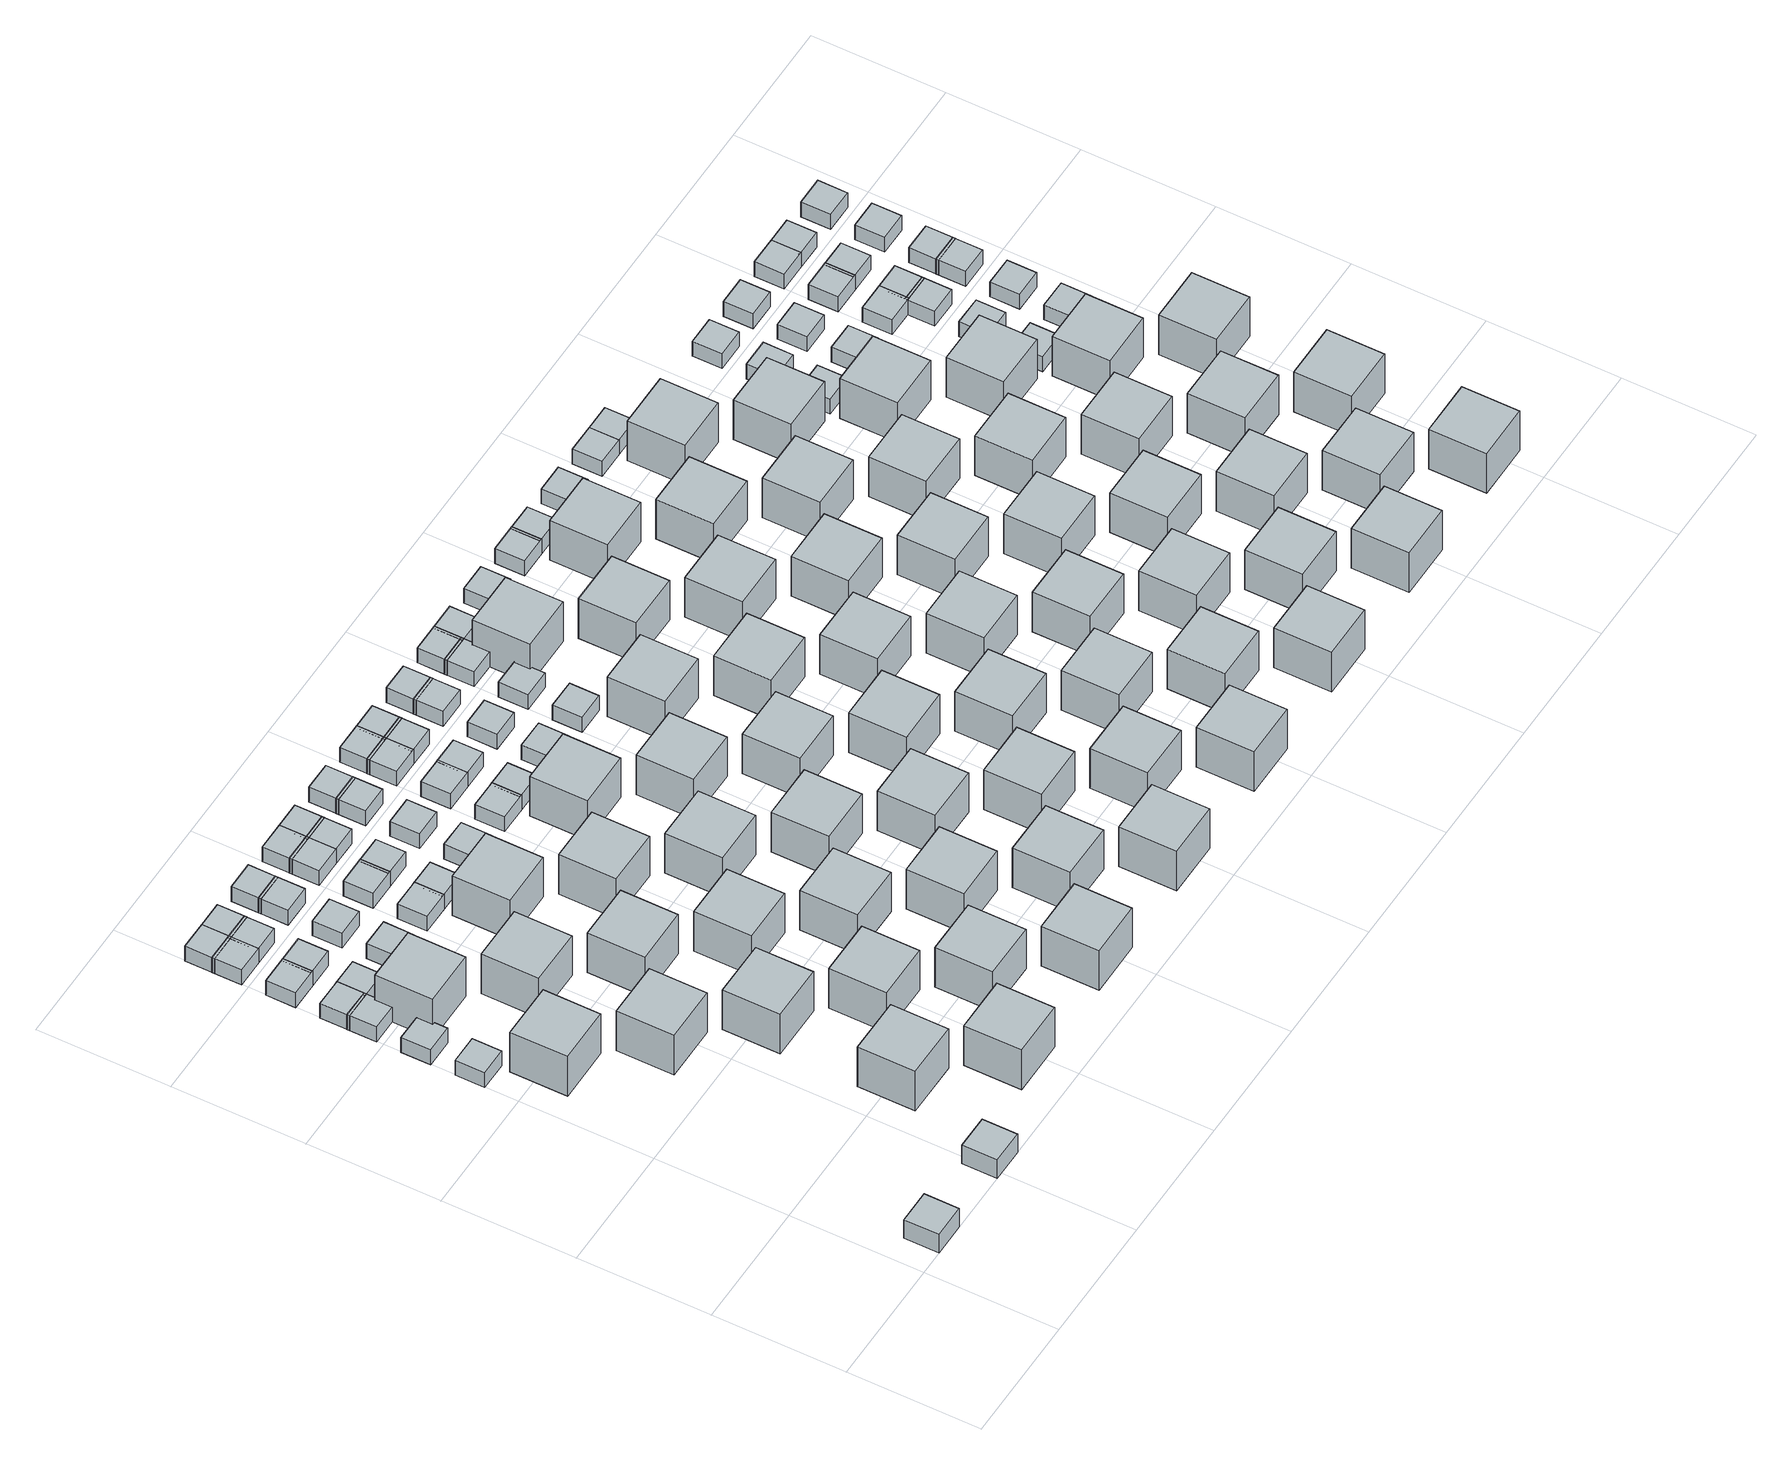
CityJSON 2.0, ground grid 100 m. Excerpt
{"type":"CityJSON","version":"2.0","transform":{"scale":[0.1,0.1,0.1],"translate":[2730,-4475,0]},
"CityObjects":{
"object1":{"type":"GenericCityObject","geometry":[{"type":"Solid","lod":"1","boundaries":[[[[0,1,2,3]],[[4,5,1,0]],[[5,6,2,1]],[[6,7,3,2]],[[7,4,0,3]],[[7,6,5,4]]]]}]},
"object2":{"type":"GenericCityObject","geometry":[{"type":"Solid","lod":"1","boundaries":[[[[8,9,10,11]],[[12,13,9,8]],[[13,14,10,9]],[[14,15,11,10]],[[15,12,8,11]],[[15,14,13,12]]]]}]},
"object3":{"type":"GenericCityObject","geometry":[{"type":"Solid","lod":"1","boundaries":[[[[16,17,18,19]],[[20,21,17,16]],[[21,22,18,17]],[[22,23,19,18]],[[23,20,16,19]],[[23,22,21,20]]]]}]},
"object4":{"type":"GenericCityObject","geometry":[{"type":"Solid","lod":"1","boundaries":[[[[24,25,26,27]],[[28,29,25,24]],[[29,30,26,25]],[[30,31,27,26]],[[31,28,24,27]],[[31,30,29,28]]]]}]},
"object5":{"type":"GenericCityObject","geometry":[{"type":"Solid","lod":"1","boundaries":[[[[32,33,34,35]],[[36,37,33,32]],[[37,38,34,33]],[[38,39,35,34]],[[39,36,32,35]],[[39,38,37,36]]]]}]},
"object6":{"type":"GenericCityObject","geometry":[{"type":"Solid","lod":"1","boundaries":[[[[40,41,42,43]],[[44,45,41,40]],[[45,46,42,41]],[[46,47,43,42]],[[47,44,40,43]],[[47,46,45,44]]]]}]},
"object7":{"type":"GenericCityObject","geometry":[{"type":"Solid","lod":"1","boundaries":[[[[48,49,50,51]],[[52,53,49,48]],[[53,54,50,49]],[[54,55,51,50]],[[55,52,48,51]],[[55,54,53,52]]]]}]},
"object8":{"type":"GenericCityObject","geometry":[{"type":"Solid","lod":"1","boundaries":[[[[56,57,58,59]],[[60,61,57,56]],[[61,62,58,57]],[[62,63,59,58]],[[63,60,56,59]],[[63,62,61,60]]]]}]},
"object9":{"type":"GenericCityObject","geometry":[{"type":"Solid","lod":"1","boundaries":[[[[64,65,66,67]],[[68,69,65,64]],[[69,70,66,65]],[[70,71,67,66]],[[71,68,64,67]],[[71,70,69,68]]]]}]},
"object10":{"type":"GenericCityObject","geometry":[{"type":"Solid","lod":"1","boundaries":[[[[72,73,74,75]],[[76,77,73,72]],[[77,78,74,73]],[[78,79,75,74]],[[79,76,72,75]],[[79,78,77,76]]]]}]},
"object11":{"type":"GenericCityObject","geometry":[{"type":"Solid","lod":"1","boundaries":[[[[80,81,82,83]],[[84,85,81,80]],[[85,86,82,81]],[[86,87,83,82]],[[87,84,80,83]],[[87,86,85,84]]]]}]},
"object12":{"type":"GenericCityObject","geometry":[{"type":"Solid","lod":"1","boundaries":[[[[88,89,90,91]],[[92,93,89,88]],[[93,94,90,89]],[[94,95,91,90]],[[95,92,88,91]],[[95,94,93,92]]]]}]},
"object13":{"type":"GenericCityObject","geometry":[{"type":"Solid","lod":"1","boundaries":[[[[96,97,98,99]],[[100,101,97,96]],[[101,102,98,97]],[[102,103,99,98]],[[103,100,96,99]],[[103,102,101,100]]]]}]},
"object14":{"type":"GenericCityObject","geometry":[{"type":"Solid","lod":"1","boundaries":[[[[104,105,106,107]],[[108,109,105,104]],[[109,110,106,105]],[[110,111,107,106]],[[111,108,104,107]],[[111,110,109,108]]]]}]},
"object15":{"type":"GenericCityObject","geometry":[{"type":"Solid","lod":"1","boundaries":[[[[112,113,114,115]],[[116,117,113,112]],[[117,118,114,113]],[[118,119,115,114]],[[119,116,112,115]],[[119,118,117,116]]]]}]},
"object16":{"type":"GenericCityObject","geometry":[{"type":"Solid","lod":"1","boundaries":[[[[120,121,122,123]],[[124,125,121,120]],[[125,126,122,121]],[[126,127,123,122]],[[127,124,120,123]],[[127,126,125,124]]]]}]},
"object17":{"type":"GenericCityObject","geometry":[{"type":"Solid","lod":"1","boundaries":[[[[128,129,130,131]],[[132,133,129,128]],[[133,134,130,129]],[[134,135,131,130]],[[135,132,128,131]],[[135,134,133,132]]]]}]},
"object18":{"type":"GenericCityObject","geometry":[{"type":"Solid","lod":"1","boundaries":[[[[136,137,138,139]],[[140,141,137,136]],[[141,142,138,137]],[[142,143,139,138]],[[143,140,136,139]],[[143,142,141,140]]]]}]},
"object19":{"type":"GenericCityObject","geometry":[{"type":"Solid","lod":"1","boundaries":[[[[144,145,146,147]],[[148,149,145,144]],[[149,150,146,145]],[[150,151,147,146]],[[151,148,144,147]],[[151,150,149,148]]]]}]},
"object20":{"type":"GenericCityObject","geometry":[{"type":"Solid","lod":"1","boundaries":[[[[152,153,154,155]],[[156,157,153,152]],[[157,158,154,153]],[[158,159,155,154]],[[159,156,152,155]],[[159,158,157,156]]]]}]},
"object21":{"type":"GenericCityObject","geometry":[{"type":"Solid","lod":"1","boundaries":[[[[160,161,162,163]],[[164,165,161,160]],[[165,166,162,161]],[[166,167,163,162]],[[167,164,160,163]],[[167,166,165,164]]]]}]},
"object22":{"type":"GenericCityObject","geometry":[{"type":"Solid","lod":"1","boundaries":[[[[168,169,170,171]],[[172,173,169,168]],[[173,174,170,169]],[[174,175,171,170]],[[175,172,168,171]],[[175,174,173,172]]]]}]},
"object23":{"type":"GenericCityObject","geometry":[{"type":"Solid","lod":"1","boundaries":[[[[176,177,178,179]],[[180,181,177,176]],[[181,182,178,177]],[[182,183,179,178]],[[183,180,176,179]],[[183,182,181,180]]]]}]},
"object24":{"type":"GenericCityObject","geometry":[{"type":"Solid","lod":"1","boundaries":[[[[184,185,186,187]],[[188,189,185,184]],[[189,190,186,185]],[[190,191,187,186]],[[191,188,184,187]],[[191,190,189,188]]]]}]},
"object25":{"type":"GenericCityObject","geometry":[{"type":"Solid","lod":"1","boundaries":[[[[192,193,194,195]],[[196,197,193,192]],[[197,198,194,193]],[[198,199,195,194]],[[199,196,192,195]],[[199,198,197,196]]]]}]},
"object26":{"type":"GenericCityObject","geometry":[{"type":"Solid","lod":"1","boundaries":[[[[200,201,202,203]],[[204,205,201,200]],[[205,206,202,201]],[[206,207,203,202]],[[207,204,200,203]],[[207,206,205,204]]]]}]},
"object27":{"type":"GenericCityObject","geometry":[{"type":"Solid","lod":"1","boundaries":[[[[208,209,210,211]],[[212,213,209,208]],[[213,214,210,209]],[[214,215,211,210]],[[215,212,208,211]],[[215,214,213,212]]]]}]},
"object28":{"type":"GenericCityObject","geometry":[{"type":"Solid","lod":"1","boundaries":[[[[216,217,218,219]],[[220,221,217,216]],[[221,222,218,217]],[[222,223,219,218]],[[223,220,216,219]],[[223,222,221,220]]]]}]},
"object29":{"type":"GenericCityObject","geometry":[{"type":"Solid","lod":"1","boundaries":[[[[224,225,226,227]],[[228,229,225,224]],[[229,230,226,225]],[[230,231,227,226]],[[231,228,224,227]],[[231,230,229,228]]]]}]},
"object30":{"type":"GenericCityObject","geometry":[{"type":"Solid","lod":"1","boundaries":[[[[232,233,234,235]],[[236,237,233,232]],[[237,238,234,233]],[[238,239,235,234]],[[239,236,232,235]],[[239,238,237,236]]]]}]},
"object31":{"type":"GenericCityObject","geometry":[{"type":"Solid","lod":"1","boundaries":[[[[240,241,242,243]],[[244,245,241,240]],[[245,246,242,241]],[[246,247,243,242]],[[247,244,240,243]],[[247,246,245,244]]]]}]},
"object32":{"type":"GenericCityObject","geometry":[{"type":"Solid","lod":"1","boundaries":[[[[248,249,250,251]],[[252,253,249,248]],[[253,254,250,249]],[[254,255,251,250]],[[255,252,248,251]],[[255,254,253,252]]]]}]},
"object33":{"type":"GenericCityObject","geometry":[{"type":"Solid","lod":"1","boundaries":[[[[256,257,258,259]],[[260,261,257,256]],[[261,262,258,257]],[[262,263,259,258]],[[263,260,256,259]],[[263,262,261,260]]]]}]},
"object34":{"type":"GenericCityObject","geometry":[{"type":"Solid","lod":"1","boundaries":[[[[264,265,266,267]],[[268,269,265,264]],[[269,270,266,265]],[[270,271,267,266]],[[271,268,264,267]],[[271,270,269,268]]]]}]},
"object35":{"type":"GenericCityObject","geometry":[{"type":"Solid","lod":"1","boundaries":[[[[272,273,274,275]],[[276,277,273,272]],[[277,278,274,273]],[[278,279,275,274]],[[279,276,272,275]],[[279,278,277,276]]]]}]},
"object36":{"type":"GenericCityObject","geometry":[{"type":"Solid","lod":"1","boundaries":[[[[280,281,282,283]],[[284,285,281,280]],[[285,286,282,281]],[[286,287,283,282]],[[287,284,280,283]],[[287,286,285,284]]]]}]},
"object37":{"type":"GenericCityObject","geometry":[{"type":"Solid","lod":"1","boundaries":[[[[288,289,290,291]],[[292,293,289,288]],[[293,294,290,289]],[[294,295,291,290]],[[295,292,288,291]],[[295,294,293,292]]]]}]},
"object38":{"type":"GenericCityObject","geometry":[{"type":"Solid","lod":"1","boundaries":[[[[296,297,298,299]],[[300,301,297,296]],[[301,302,298,297]],[[302,303,299,298]],[[303,300,296,299]],[[303,302,301,300]]]]}]},
"object39":{"type":"GenericCityObject","geometry":[{"type":"Solid","lod":"1","boundaries":[[[[304,305,306,307]],[[308,309,305,304]],[[309,310,306,305]],[[310,311,307,306]],[[311,308,304,307]],[[311,310,309,308]]]]}]},
"object40":{"type":"GenericCityObject","geometry":[{"type":"Solid","lod":"1","boundaries":[[[[312,313,314,315]],[[316,317,313,312]],[[317,318,314,313]],[[318,319,315,314]],[[319,316,312,315]],[[319,318,317,316]]]]}]},
"object41":{"type":"GenericCityObject","geometry":[{"type":"Solid","lod":"1","boundaries":[[[[320,321,322,323]],[[324,325,321,320]],[[325,326,322,321]],[[326,327,323,322]],[[327,324,320,323]],[[327,326,325,324]]]]}]},
"object42":{"type":"GenericCityObject","geometry":[{"type":"Solid","lod":"1","boundaries":[[[[328,329,330,331]],[[332,333,329,328]],[[333,334,330,329]],[[334,335,331,330]],[[335,332,328,331]],[[335,334,333,332]]]]}]},
"object43":{"type":"GenericCityObject","geometry":[{"type":"Solid","lod":"1","boundaries":[[[[336,337,338,339]],[[340,341,337,336]],[[341,342,338,337]],[[342,343,339,338]],[[343,340,336,339]],[[343,342,341,340]]]]}]},
"object44":{"type":"GenericCityObject","geometry":[{"type":"Solid","lod":"1","boundaries":[[[[344,345,346,347]],[[348,349,345,344]],[[349,350,346,345]],[[350,351,347,346]],[[351,348,344,347]],[[351,350,349,348]]]]}]},
"object45":{"type":"GenericCityObject","geometry":[{"type":"Solid","lod":"1","boundaries":[[[[352,353,354,355]],[[356,357,353,352]],[[357,358,354,353]],[[358,359,355,354]],[[359,356,352,355]],[[359,358,357,356]]]]}]},
"object46":{"type":"GenericCityObject","geometry":[{"type":"Solid","lod":"1","boundaries":[[[[360,361,362,363]],[[364,365,361,360]],[[365,366,362,361]],[[366,367,363,362]],[[367,364,360,363]],[[367,366,365,364]]]]}]},
"object47":{"type":"GenericCityObject","geometry":[{"type":"Solid","lod":"1","boundaries":[[[[368,369,370,371]],[[372,373,369,368]],[[373,374,370,369]],[[374,375,371,370]],[[375,372,368,371]],[[375,374,373,372]]]]}]},
"object48":{"type":"GenericCityObject","geometry":[{"type":"Solid","lod":"1","boundaries":[[[[376,377,378,379]],[[380,381,377,376]],[[381,382,378,377]],[[382,383,379,378]],[[383,380,376,379]],[[383,382,381,380]]]]}]},
"object49":{"type":"GenericCityObject","geometry":[{"type":"Solid","lod":"1","boundaries":[[[[384,385,386,387]],[[388,389,385,384]],[[389,390,386,385]],[[390,391,387,386]],[[391,388,384,387]],[[391,390,389,388]]]]}]},
"object50":{"type":"GenericCityObject","geometry":[{"type":"Solid","lod":"1","boundaries":[[[[392,393,394,395]],[[396,397,393,392]],[[397,398,394,393]],[[398,399,395,394]],[[399,396,392,395]],[[399,398,397,396]]]]}]},
"object51":{"type":"GenericCityObject","geometry":[{"type":"Solid","lod":"1","boundaries":[[[[400,401,402,403]],[[404,405,401,400]],[[405,406,402,401]],[[406,407,403,402]],[[407,404,400,403]],[[407,406,405,404]]]]}]},
"object52":{"type":"GenericCityObject","geometry":[{"type":"Solid","lod":"1","boundaries":[[[[408,409,410,411]],[[412,413,409,408]],[[413,414,410,409]],[[414,415,411,410]],[[415,412,408,411]],[[415,414,413,412]]]]}]},
"object53":{"type":"GenericCityObject","geometry":[{"type":"Solid","lod":"1","boundaries":[[[[416,417,418,419]],[[420,421,417,416]],[[421,422,418,417]],[[422,423,419,418]],[[423,420,416,419]],[[423,422,421,420]]]]}]},
"object54":{"type":"GenericCityObject","geometry":[{"type":"Solid","lod":"1","boundaries":[[[[424,425,426,427]],[[428,429,425,424]],[[429,430,426,425]],[[430,431,427,426]],[[431,428,424,427]],[[431,430,429,428]]]]}]},
"object55":{"type":"GenericCityObject","geometry":[{"type":"Solid","lod":"1","boundaries":[[[[432,433,434,435]],[[436,437,433,432]],[[437,438,434,433]],[[438,439,435,434]],[[439,436,432,435]],[[439,438,437,436]]]]}]},
"object56":{"type":"GenericCityObject","geometry":[{"type":"Solid","lod":"1","boundaries":[[[[440,441,442,443]],[[444,445,441,440]],[[445,446,442,441]],[[446,447,443,442]],[[447,444,440,443]],[[447,446,445,444]]]]}]},
"object57":{"type":"GenericCityObject","geometry":[{"type":"Solid","lod":"1","boundaries":[[[[448,449,450,451]],[[452,453,449,448]],[[453,454,450,449]],[[454,455,451,450]],[[455,452,448,451]],[[455,454,453,452]]]]}]},
"object58":{"type":"GenericCityObject","geometry":[{"type":"Solid","lod":"1","boundaries":[[[[456,457,458,459]],[[460,461,457,456]],[[461,462,458,457]],[[462,463,459,458]],[[463,460,456,459]],[[463,462,461,460]]]]}]},
"object59":{"type":"GenericCityObject","geometry":[{"type":"Solid","lod":"1","boundaries":[[[[464,465,466,467]],[[468,469,465,464]],[[469,470,466,465]],[[470,471,467,466]],[[471,468,464,467]],[[471,470,469,468]]]]}]},
"object60":{"type":"GenericCityObject","geometry":[{"type":"Solid","lod":"1","boundaries":[[[[472,473,474,475]],[[476,477,473,472]],[[477,478,474,473]],[[478,479,475,474]],[[479,476,472,475]],[[479,478,477,476]]]]}]},
"object61":{"type":"GenericCityObject","geometry":[{"type":"Solid","lod":"1","boundaries":[[[[480,481,482,483]],[[484,485,481,480]],[[485,486,482,481]],[[486,487,483,482]],[[487,484,480,483]],[[487,486,485,484]]]]}]},
"object62":{"type":"GenericCityObject","geometry":[{"type":"Solid","lod":"1","boundaries":[[[[488,489,490,491]],[[492,493,489,488]],[[493,494,490,489]],[[494,495,491,490]],[[495,492,488,491]],[[495,494,493,492]]]]}]},
"object63":{"type":"GenericCityObject","geometry":[{"type":"Solid","lod":"1","boundaries":[[[[496,497,498,499]],[[500,501,497,496]],[[501,502,498,497]],[[502,503,499,498]],[[503,500,496,499]],[[503,502,501,500]]]]}]},
"object64":{"type":"GenericCityObject","geometry":[{"type":"Solid","lod":"1","boundaries":[[[[504,505,506,507]],[[508,509,505,504]],[[509,510,506,505]],[[510,511,507,506]],[[511,508,504,507]],[[511,510,509,508]]]]}]},
"object65":{"type":"GenericCityObject","geometry":[{"type":"Solid","lod":"1","boundaries":[[[[512,513,514,515]],[[516,517,513,512]],[[517,518,514,513]],[[518,519,515,514]],[[519,516,512,515]],[[519,518,517,516]]]]}]},
"object66":{"type":"GenericCityObject","geometry":[{"type":"Solid","lod":"1","boundaries":[[[[520,521,522,523]],[[524,525,521,520]],[[525,526,522,521]],[[526,527,523,522]],[[527,524,520,523]],[[527,526,525,524]]]]}]},
"object67":{"type":"GenericCityObject","geometry":[{"type":"Solid","lod":"1","boundaries":[[[[528,529,530,531]],[[532,533,529,528]],[[533,534,530,529]],[[534,535,531,530]],[[535,532,528,531]],[[535,534,533,532]]]]}]},
"object68":{"type":"GenericCityObject","geometry":[{"type":"Solid","lod":"1","boundaries":[[[[536,537,538,539]],[[540,541,537,536]],[[541,542,538,537]],[[542,543,539,538]],[[543,540,536,539]],[[543,542,541,540]]]]}]},
"object69":{"type":"GenericCityObject","geometry":[{"type":"Solid","lod":"1","boundaries":[[[[544,545,546,547]],[[548,549,545,544]],[[549,550,546,545]],[[550,551,547,546]],[[551,548,544,547]],[[551,550,549,548]]]]}]},
"object70":{"type":"GenericCityObject","geometry":[{"type":"Solid","lod":"1","boundaries":[[[[552,553,554,555]],[[556,557,553,552]],[[557,558,554,553]],[[558,559,555,554]],[[559,556,552,555]],[[559,558,557,556]]]]}]},
"object71":{"type":"GenericCityObject","geometry":[{"type":"Solid","lod":"1","boundaries":[[[[560,561,562,563]],[[564,565,561,560]],[[565,566,562,561]],[[566,567,563,562]],[[567,564,560,563]],[[567,566,565,564]]]]}]},
"object72":{"type":"GenericCityObject","geometry":[{"type":"Solid","lod":"1","boundaries":[[[[568,569,570,571]],[[572,573,569,568]],[[573,574,570,569]],[[574,575,571,570]],[[575,572,568,571]],[[575,574,573,572]]]]}]},
"object73":{"type":"GenericCityObject","geometry":[{"type":"Solid","lod":"1","boundaries":[[[[576,577,578,579]],[[580,581,577,576]],[[581,582,578,577]],[[582,583,579,578]],[[583,580,576,579]],[[583,582,581,580]]]]}]},
"object74":{"type":"GenericCityObject","geometry":[{"type":"Solid","lod":"1","boundaries":[[[[584,585,586,587]],[[588,589,585,584]],[[589,590,586,585]],[[590,591,587,586]],[[591,588,584,587]],[[591,590,589,588]]]]}]},
"object75":{"type":"GenericCityObject","geometry":[{"type":"Solid","lod":"1","boundaries":[[[[592,593,594,595]],[[596,597,593,592]],[[597,598,594,593]],[[598,599,595,594]],[[599,596,592,595]],[[599,598,597,596]]]]}]},
"object76":{"type":"GenericCityObject","geometry":[{"type":"Solid","lod":"1","boundaries":[[[[600,601,602,603]],[[604,605,601,600]],[[605,606,602,601]],[[606,607,603,602]],[[607,604,600,603]],[[607,606,605,604]]]]}]},
"object77":{"type":"GenericCityObject","geometry":[{"type":"Solid","lod":"1","boundaries":[[[[608,609,610,611]],[[612,613,609,608]],[[613,614,610,609]],[[614,615,611,610]],[[615,612,608,611]],[[615,614,613,612]]]]}]},
"object78":{"type":"GenericCityObject","geometry":[{"type":"Solid","lod":"1","boundaries":[[[[616,617,618,619]],[[620,621,617,616]],[[621,622,618,617]],[[622,623,619,618]],[[623,620,616,619]],[[623,622,621,620]]]]}]},
"object79":{"type":"GenericCityObject","geometry":[{"type":"Solid","lod":"1","boundaries":[[[[624,625,626,627]],[[628,629,625,624]],[[629,630,626,625]],[[630,631,627,626]],[[631,628,624,627]],[[631,630,629,628]]]]}]},
"object80":{"type":"GenericCityObject","geometry":[{"type":"Solid","lod":"1","boundaries":[[[[632,633,634,635]],[[636,637,633,632]],[[637,638,634,633]],[[638,639,635,634]],[[639,636,632,635]],[[639,638,637,636]]]]}]},
"object81":{"type":"GenericCityObject","geometry":[{"type":"Solid","lod":"1","boundaries":[[[[640,641,642,643]],[[644,645,641,640]],[[645,646,642,641]],[[646,647,643,642]],[[647,644,640,643]],[[647,646,645,644]]]]}]},
"object82":{"type":"GenericCityObject","geometry":[{"type":"Solid","lod":"1","boundaries":[[[[648,649,650,651]],[[652,653,649,648]],[[653,654,650,649]],[[654,655,651,650]],[[655,652,648,651]],[[655,654,653,652]]]]}]},
"object83":{"type":"GenericCityObject","geometry":[{"type":"Solid","lod":"1","boundaries":[[[[656,657,658,659]],[[660,661,657,656]],[[661,662,658,657]],[[662,663,659,658]],[[663,660,656,659]],[[663,662,661,660]]]]}]},
"object84":{"type":"GenericCityObject","geometry":[{"type":"Solid","lod":"1","boundaries":[[[[664,665,666,667]],[[668,669,665,664]],[[669,670,666,665]],[[670,671,667,666]],[[671,668,664,667]],[[671,670,669,668]]]]}]},
"object85":{"type":"GenericCityObject","geometry":[{"type":"Solid","lod":"1","boundaries":[[[[672,673,674,675]],[[676,677,673,672]],[[677,678,674,673]],[[678,679,675,674]],[[679,676,672,675]],[[679,678,677,676]]]]}]},
"object86":{"type":"GenericCityObject","geometry":[{"type":"Solid","lod":"1","boundaries":[[[[680,681,682,683]],[[684,685,681,680]],[[685,686,682,681]],[[686,687,683,682]],[[687,684,680,683]],[[687,686,685,684]]]]}]},
"object87":{"type":"GenericCityObject","geometry":[{"type":"Solid","lod":"1","boundaries":[[[[688,689,690,691]],[[692,693,689,688]],[[693,694,690,689]],[[694,695,691,690]],[[695,692,688,691]],[[695,694,693,692]]]]}]},
"object88":{"type":"GenericCityObject","geometry":[{"type":"Solid","lod":"1","boundaries":[[[[696,697,698,699]],[[700,701,697,696]],[[701,702,698,697]],[[702,703,699,698]],[[703,700,696,699]],[[703,702,701,700]]]]}]},
"object89":{"type":"GenericCityObject","geometry":[{"type":"Solid","lod":"1","boundaries":[[[[704,705,706,707]],[[708,709,705,704]],[[709,710,706,705]],[[710,711,707,706]],[[711,708,704,707]],[[711,710,709,708]]]]}]},
"object90":{"type":"GenericCityObject","geometry":[{"type":"Solid","lod":"1","boundaries":[[[[712,713,714,715]],[[716,717,713,712]],[[717,718,714,713]],[[718,719,715,714]],[[719,716,712,715]],[[719,718,717,716]]]]}]},
"object91":{"type":"GenericCityObject","geometry":[{"type":"Solid","lod":"1","boundaries":[[[[720,721,722,723]],[[724,725,721,720]],[[725,726,722,721]],[[726,727,723,722]],[[727,724,720,723]],[[727,726,725,724]]]]}]},
"object92":{"type":"GenericCityObject","geometry":[{"type":"Solid","lod":"1","boundaries":[[[[728,729,730,731]],[[732,733,729,728]],[[733,734,730,729]],[[734,735,731,730]],[[735,732,728,731]],[[735,734,733,732]]]]}]},
"object93":{"type":"GenericCityObject","geometry":[{"type":"Solid","lod":"1","boundaries":[[[[736,737,738,739]],[[740,741,737,736]],[[741,742,738,737]],[[742,743,739,738]],[[743,740,736,739]],[[743,742,741,740]]]]}]},
"object94":{"type":"GenericCityObject","geometry":[{"type":"Solid","lod":"1","boundaries":[[[[744,745,746,747]],[[748,749,745,744]],[[749,750,746,745]],[[750,751,747,746]],[[751,748,744,747]],[[751,750,749,748]]]]}]},
"object95":{"type":"GenericCityObject","geometry":[{"type":"Solid","lod":"1","boundaries":[[[[752,753,754,755]],[[756,757,753,752]],[[757,758,754,753]],[[758,759,755,754]],[[759,756,752,755]],[[759,758,757,756]]]]}]},
"object96":{"type":"GenericCityObject","geometry":[{"type":"Solid","lod":"1","boundaries":[[[[760,761,762,763]],[[764,765,761,760]],[[765,766,762,761]],[[766,767,763,762]],[[767,764,760,763]],[[767,766,765,764]]]]}]},
"object97":{"type":"GenericCityObject","geometry":[{"type":"Solid","lod":"1","boundaries":[[[[768,769,770,771]],[[772,773,769,768]],[[773,774,770,769]],[[774,775,771,770]],[[775,772,768,771]],[[775,774,773,772]]]]}]},
"object98":{"type":"GenericCityObject","geometry":[{"type":"Solid","lod":"1","boundaries":[[[[776,777,778,779]],[[780,781,777,776]],[[781,782,778,777]],[[782,783,779,778]],[[783,780,776,779]],[[783,782,781,780]]]]}]},
"object99":{"type":"GenericCityObject","geometry":[{"type":"Solid","lod":"1","boundaries":[[[[784,785,786,787]],[[788,789,785,784]],[[789,790,786,785]],[[790,791,787,786]],[[791,788,784,787]],[[791,790,789,788]]]]}]},
"object100":{"type":"GenericCityObject","geometry":[{"type":"Solid","lod":"1","boundaries":[[[[792,793,794,795]],[[796,797,793,792]],[[797,798,794,793]],[[798,799,795,794]],[[799,796,792,795]],[[799,798,797,796]]]]}]},
"object101":{"type":"GenericCityObject","geometry":[{"type":"Solid","lod":"1","boundaries":[[[[800,801,802,803]],[[804,805,801,800]],[[805,806,802,801]],[[806,807,803,802]],[[807,804,800,803]],[[807,806,805,804]]]]}]},
"object102":{"type":"GenericCityObject","geometry":[{"type":"Solid","lod":"1","boundaries":[[[[808,809,810,811]],[[812,813,809,808]],[[813,814,810,809]],[[814,815,811,810]],[[815,812,808,811]],[[815,814,813,812]]]]}]},
"object103":{"type":"GenericCityObject","geometry":[{"type":"Solid","lod":"1","boundaries":[[[[816,817,818,819]],[[820,821,817,816]],[[821,822,818,817]],[[822,823,819,818]],[[823,820,816,819]],[[823,822,821,820]]]]}]},
"object104":{"type":"GenericCityObject","geometry":[{"type":"Solid","lod":"1","boundaries":[[[[824,825,826,827]],[[828,829,825,824]],[[829,830,826,825]],[[830,831,827,826]],[[831,828,824,827]],[[831,830,829,828]]]]}]},
"object105":{"type":"GenericCityObject","geometry":[{"type":"Solid","lod":"1","boundaries":[[[[832,833,834,835]],[[836,837,833,832]],[[837,838,834,833]],[[838,839,835,834]],[[839,836,832,835]],[[839,838,837,836]]]]}]},
"object106":{"type":"GenericCityObject","geometry":[{"type":"Solid","lod":"1","boundaries":[[[[840,841,842,843]],[[844,845,841,840]],[[845,846,842,841]],[[846,847,843,842]],[[847,844,840,843]],[[847,846,845,844]]]]}]},
"object107":{"type":"GenericCityObject","geometry":[{"type":"Solid","lod":"1","boundaries":[[[[848,849,850,851]],[[852,853,849,848]],[[853,854,850,849]],[[854,855,851,850]],[[855,852,848,851]],[[855,854,853,852]]]]}]},
"object108":{"type":"GenericCityObject","geometry":[{"type":"Solid","lod":"1","boundaries":[[[[856,857,858,859]],[[860,861,857,856]],[[861,862,858,857]],[[862,863,859,858]],[[863,860,856,859]],[[863,862,861,860]]]]}]},
"object109":{"type":"GenericCityObject","geometry":[{"type":"Solid","lod":"1","boundaries":[[[[864,865,866,867]],[[868,869,865,864]],[[869,870,866,865]],[[870,871,867,866]],[[871,868,864,867]],[[871,870,869,868]]]]}]},
"object110":{"type":"GenericCityObject","geometry":[{"type":"Solid","lod":"1","boundaries":[[[[872,873,874,875]],[[876,877,873,872]],[[877,878,874,873]],[[878,879,875,874]],[[879,876,872,875]],[[879,878,877,876]]]]}]},
"object111":{"type":"GenericCityObject","geometry":[{"type":"Solid","lod":"1","boundaries":[[[[880,881,882,883]],[[884,885,881,880]],[[885,886,882,881]],[[886,887,883,882]],[[887,884,880,883]],[[887,886,885,884]]]]}]},
"object112":{"type":"GenericCityObject","geometry":[{"type":"Solid","lod":"1","boundaries":[[[[888,889,890,891]],[[892,893,889,888]],[[893,894,890,889]],[[894,895,891,890]],[[895,892,888,891]],[[895,894,893,892]]]]}]},
"object113":{"type":"GenericCityObject","geometry":[{"type":"Solid","lod":"1","boundaries":[[[[896,897,898,899]],[[900,901,897,896]],[[901,902,898,897]],[[902,903,899,898]],[[903,900,896,899]],[[903,902,901,900]]]]}]},
"object114":{"type":"GenericCityObject","geometry":[{"type":"Solid","lod":"1","boundaries":[[[[904,905,906,907]],[[908,909,905,904]],[[909,910,906,905]],[[910,911,907,906]],[[911,908,904,907]],[[911,910,909,908]]]]}]},
"object115":{"type":"GenericCityObject","geometry":[{"type":"Solid","lod":"1","boundaries":[[[[912,913,914,915]],[[916,917,913,912]],[[917,918,914,913]],[[918,919,915,914]],[[919,916,912,915]],[[919,918,917,916]]]]}]},
"object116":{"type":"GenericCityObject","geometry":[{"type":"Solid","lod":"1","boundaries":[[[[920,921,922,923]],[[924,925,921,920]],[[925,926,922,921]],[[926,927,923,922]],[[927,924,920,923]],[[927,926,925,924]]]]}]},
"object117":{"type":"GenericCityObject","geometry":[{"type":"Solid","lod":"1","boundaries":[[[[928,929,930,931]],[[932,933,929,928]],[[933,934,930,929]],[[934,935,931,930]],[[935,932,928,931]],[[935,934,933,932]]]]}]},
"object118":{"type":"GenericCityObject","geometry":[{"type":"Solid","lod":"1","boundaries":[[[[936,937,938,939]],[[940,941,937,936]],[[941,942,938,937]],[[942,943,939,938]],[[943,940,936,939]],[[943,942,941,940]]]]}]},
"object119":{"type":"GenericCityObject","geometry":[{"type":"Solid","lod":"1","boundaries":[[[[944,945,946,947]],[[948,949,945,944]],[[949,950,946,945]],[[950,951,947,946]],[[951,948,944,947]],[[951,950,949,948]]]]}]},
"object120":{"type":"GenericCityObject","geometry":[{"type":"Solid","lod":"1","boundaries":[[[[952,953,954,955]],[[956,957,953,952]],[[957,958,954,953]],[[958,959,955,954]],[[959,956,952,955]],[[959,958,957,956]]]]}]},
"object121":{"type":"GenericCityObject","geometry":[{"type":"Solid","lod":"1","boundaries":[[[[960,961,962,963]],[[964,965,961,960]],[[965,966,962,961]],[[966,967,963,962]],[[967,964,960,963]],[[967,966,965,964]]]]}]},
"object122":{"type":"GenericCityObject","geometry":[{"type":"Solid","lod":"1","boundaries":[[[[968,969,970,971]],[[972,973,969,968]],[[973,974,970,969]],[[974,975,971,970]],[[975,972,968,971]],[[975,974,973,972]]]]}]},
"object123":{"type":"GenericCityObject","geometry":[{"type":"Solid","lod":"1","boundaries":[[[[976,977,978,979]],[[980,981,977,976]],[[981,982,978,977]],[[982,983,979,978]],[[983,980,976,979]],[[983,982,981,980]]]]}]},
"object124":{"type":"GenericCityObject","geometry":[{"type":"Solid","lod":"1","boundaries":[[[[984,985,986,987]],[[988,989,985,984]],[[989,990,986,985]],[[990,991,987,986]],[[991,988,984,987]],[[991,990,989,988]]]]}]},
"object125":{"type":"GenericCityObject","geometry":[{"type":"Solid","lod":"1","boundaries":[[[[992,993,994,995]],[[996,997,993,992]],[[997,998,994,993]],[[998,999,995,994]],[[999,996,992,995]],[[999,998,997,996]]]]}]},
"object126":{"type":"GenericCityObject","geometry":[{"type":"Solid","lod":"1","boundaries":[[[[1000,1001,1002,1003]],[[1004,1005,1001,1000]],[[1005,1006,1002,1001]],[[1006,1007,1003,1002]],[[1007,1004,1000,1003]],[[1007,1006,1005,1004]]]]}]},
"object127":{"type":"GenericCityObject","geometry":[{"type":"Solid","lod":"1","boundaries":[[[[1008,1009,1010,1011]],[[1012,1013,1009,1008]],[[1013,1014,1010,1009]],[[1014,1015,1011,1010]],[[1015,1012,1008,1011]],[[1015,1014,1013,1012]]]]}]},
"object128":{"type":"GenericCityObject","geometry":[{"type":"Solid","lod":"1","boundaries":[[[[1016,1017,1018,1019]],[[1020,1021,1017,1016]],[[1021,1022,1018,1017]],[[1022,1023,1019,1018]],[[1023,1020,1016,1019]],[[1023,1022,1021,1020]]]]}]},
"object129":{"type":"GenericCityObject","geometry":[{"type":"Solid","lod":"1","boundaries":[[[[1024,1025,1026,1027]],[[1028,1029,1025,1024]],[[1029,1030,1026,1025]],[[1030,1031,1027,1026]],[[1031,1028,1024,1027]],[[1031,1030,1029,1028]]]]}]},
"object130":{"type":"GenericCityObject","geometry":[{"type":"Solid","lod":"1","boundaries":[[[[1032,1033,1034,1035]],[[1036,1037,1033,1032]],[[1037,1038,1034,1033]],[[1038,1039,1035,1034]],[[1039,1036,1032,1035]],[[1039,1038,1037,1036]]]]}]},
"object131":{"type":"GenericCityObject","geometry":[{"type":"Solid","lod":"1","boundaries":[[[[1040,1041,1042,1043]],[[1044,1045,1041,1040]],[[1045,1046,1042,1041]],[[1046,1047,1043,1042]],[[1047,1044,1040,1043]],[[1047,1046,1045,1044]]]]}]},
"object132":{"type":"GenericCityObject","geometry":[{"type":"Solid","lod":"1","boundaries":[[[[1048,1049,1050,1051]],[[1052,1053,1049,1048]],[[1053,1054,1050,1049]],[[1054,1055,1051,1050]],[[1055,1052,1048,1051]],[[1055,1054,1053,1052]]]]}]},
"object133":{"type":"GenericCityObject","geometry":[{"type":"Solid","lod":"1","boundaries":[[[[1056,1057,1058,1059]],[[1060,1061,1057,1056]],[[1061,1062,1058,1057]],[[1062,1063,1059,1058]],[[1063,1060,1056,1059]],[[1063,1062,1061,1060]]]]}]},
"object134":{"type":"GenericCityObject","geometry":[{"type":"Solid","lod":"1","boundaries":[[[[1064,1065,1066,1067]],[[1068,1069,1065,1064]],[[1069,1070,1066,1065]],[[1070,1071,1067,1066]],[[1071,1068,1064,1067]],[[1071,1070,1069,1068]]]]}]},
"object135":{"type":"GenericCityObject","geometry":[{"type":"Solid","lod":"1","boundaries":[[[[1072,1073,1074,1075]],[[1076,1077,1073,1072]],[[1077,1078,1074,1073]],[[1078,1079,1075,1074]],[[1079,1076,1072,1075]],[[1079,1078,1077,1076]]]]}]},
"object136":{"type":"GenericCityObject","geometry":[{"type":"Solid","lod":"1","boundaries":[[[[1080,1081,1082,1083]],[[1084,1085,1081,1080]],[[1085,1086,1082,1081]],[[1086,1087,1083,1082]],[[1087,1084,1080,1083]],[[1087,1086,1085,1084]]]]}]},
"object137":{"type":"GenericCityObject","geometry":[{"type":"Solid","lod":"1","boundaries":[[[[1088,1089,1090,1091]],[[1092,1093,1089,1088]],[[1093,1094,1090,1089]],[[1094,1095,1091,1090]],[[1095,1092,1088,1091]],[[1095,1094,1093,1092]]]]}]}
},
"vertices":[
[200,0,0],[462,0,0],[462,262,0],[200,262,0],[200,0,175],[462,0,175],[462,262,175],[200,262,175],
[0,3250,0],[220,3250,0],[220,3470,0],[0,3470,0],[0,3250,140],[220,3250,140],[220,3470,140],[0,3470,140],
[950,0,0],[1212,0,0],[1212,262,0],[950,262,0],[950,0,175],[1212,0,175],[1212,262,175],[950,262,175],
[0,3650,0],[220,3650,0],[220,3870,0],[0,3870,0],[0,3650,140],[220,3650,140],[220,3870,140],[0,3870,140],
[200,2750,0],[629,2750,0],[629,3179,0],[200,3179,0],[200,2750,375],[629,2750,375],[629,3179,375],[200,3179,375],
[0,4050,0],[220,4050,0],[220,4270,0],[0,4270,0],[0,4050,140],[220,4050,140],[220,4270,140],[0,4270,140],
[0,4250,0],[220,4250,0],[220,4470,0],[0,4470,0],[0,4250,140],[220,4250,140],[220,4470,140],[0,4470,140],
[0,4650,0],[220,4650,0],[220,4870,0],[0,4870,0],[0,4650,140],[220,4650,140],[220,4870,140],[0,4870,140],
[200,3750,0],[629,3750,0],[629,4179,0],[200,4179,0],[200,3750,375],[629,3750,375],[629,4179,375],[200,4179,375],
[200,4250,0],[420,4250,0],[420,4470,0],[200,4470,0],[200,4250,140],[420,4250,140],[420,4470,140],[200,4470,140],
[700,2250,0],[1129,2250,0],[1129,2679,0],[700,2679,0],[700,2250,375],[1129,2250,375],[1129,2679,375],[700,2679,375],
[0,5050,0],[220,5050,0],[220,5270,0],[0,5270,0],[0,5050,140],[220,5050,140],[220,5270,140],[0,5270,140],
[1200,750,0],[1629,750,0],[1629,1179,0],[1200,1179,0],[1200,750,375],[1629,750,375],[1629,1179,375],[1200,1179,375],
[0,5250,0],[220,5250,0],[220,5470,0],[0,5470,0],[0,5250,140],[220,5250,140],[220,5470,140],[0,5470,140],
[200,4650,0],[420,4650,0],[420,4870,0],[200,4870,0],[200,4650,140],[420,4650,140],[420,4870,140],[200,4870,140],
[200,5050,0],[420,5050,0],[420,5270,0],[200,5270,0],[200,5050,140],[420,5050,140],[420,5270,140],[200,5270,140],
[200,5250,0],[420,5250,0],[420,5470,0],[200,5470,0],[200,5250,140],[420,5250,140],[420,5470,140],[200,5470,140],
[700,3250,0],[1129,3250,0],[1129,3679,0],[700,3679,0],[700,3250,375],[1129,3250,375],[1129,3679,375],[700,3679,375],
[1200,1750,0],[1629,1750,0],[1629,2179,0],[1200,2179,0],[1200,1750,375],[1629,1750,375],[1629,2179,375],[1200,2179,375],
[600,4250,0],[820,4250,0],[820,4470,0],[600,4470,0],[600,4250,140],[820,4250,140],[820,4470,140],[600,4470,140],
[1700,250,0],[2129,250,0],[2129,679,0],[1700,679,0],[1700,250,375],[2129,250,375],[2129,679,375],[1700,679,375],
[600,4650,0],[820,4650,0],[820,4870,0],[600,4870,0],[600,4650,140],[820,4650,140],[820,4870,140],[600,4870,140],
[600,5050,0],[820,5050,0],[820,5270,0],[600,5270,0],[600,5050,140],[820,5050,140],[820,5270,140],[600,5270,140],
[1200,2750,0],[1629,2750,0],[1629,3179,0],[1200,3179,0],[1200,2750,375],[1629,2750,375],[1629,3179,375],[1200,3179,375],
[600,5250,0],[820,5250,0],[820,5470,0],[600,5470,0],[600,5250,140],[820,5250,140],[820,5470,140],[600,5470,140],
[1700,1250,0],[2129,1250,0],[2129,1679,0],[1700,1679,0],[1700,1250,375],[2129,1250,375],[2129,1679,375],[1700,1679,375],
[1000,4250,0],[1220,4250,0],[1220,4470,0],[1000,4470,0],[1000,4250,140],[1220,4250,140],[1220,4470,140],[1000,4470,140],
[1000,4650,0],[1220,4650,0],[1220,4870,0],[1000,4870,0],[1000,4650,140],[1220,4650,140],[1220,4870,140],[1000,4870,140],
[1200,3750,0],[1629,3750,0],[1629,4179,0],[1200,4179,0],[1200,3750,375],[1629,3750,375],[1629,4179,375],[1200,4179,375],
[1200,4250,0],[1420,4250,0],[1420,4470,0],[1200,4470,0],[1200,4250,140],[1420,4250,140],[1420,4470,140],[1200,4470,140],
[1700,2250,0],[2129,2250,0],[2129,2679,0],[1700,2679,0],[1700,2250,375],[2129,2250,375],[2129,2679,375],[1700,2679,375],
[1000,5050,0],[1220,5050,0],[1220,5270,0],[1000,5270,0],[1000,5050,140],[1220,5050,140],[1220,5270,140],[1000,5270,140],
[2200,750,0],[2629,750,0],[2629,1179,0],[2200,1179,0],[2200,750,375],[2629,750,375],[2629,1179,375],[2200,1179,375],
[1000,5250,0],[1220,5250,0],[1220,5470,0],[1000,5470,0],[1000,5250,140],[1220,5250,140],[1220,5470,140],[1000,5470,140],
[1200,4650,0],[1420,4650,0],[1420,4870,0],[1200,4870,0],[1200,4650,140],[1420,4650,140],[1420,4870,140],[1200,4870,140],
[1200,5050,0],[1420,5050,0],[1420,5270,0],[1200,5270,0],[1200,5050,140],[1420,5050,140],[1420,5270,140],[1200,5270,140],
[1200,5250,0],[1420,5250,0],[1420,5470,0],[1200,5470,0],[1200,5250,140],[1420,5250,140],[1420,5470,140],[1200,5470,140],
[1700,3250,0],[2129,3250,0],[2129,3679,0],[1700,3679,0],[1700,3250,375],[2129,3250,375],[2129,3679,375],[1700,3679,375],
[2200,1750,0],[2629,1750,0],[2629,2179,0],[2200,2179,0],[2200,1750,375],[2629,1750,375],[2629,2179,375],[2200,2179,375],
[1600,4250,0],[1820,4250,0],[1820,4470,0],[1600,4470,0],[1600,4250,140],[1820,4250,140],[1820,4470,140],[1600,4470,140],
[2700,250,0],[3129,250,0],[3129,679,0],[2700,679,0],[2700,250,375],[3129,250,375],[3129,679,375],[2700,679,375],
[1600,4650,0],[1820,4650,0],[1820,4870,0],[1600,4870,0],[1600,4650,140],[1820,4650,140],[1820,4870,140],[1600,4870,140],
[1600,5050,0],[1820,5050,0],[1820,5270,0],[1600,5270,0],[1600,5050,140],[1820,5050,140],[1820,5270,140],[1600,5270,140],
[2200,2750,0],[2629,2750,0],[2629,3179,0],[2200,3179,0],[2200,2750,375],[2629,2750,375],[2629,3179,375],[2200,3179,375],
[1600,5250,0],[1820,5250,0],[1820,5470,0],[1600,5470,0],[1600,5250,140],[1820,5250,140],[1820,5470,140],[1600,5470,140],
[2700,1250,0],[3129,1250,0],[3129,1679,0],[2700,1679,0],[2700,1250,375],[3129,1250,375],[3129,1679,375],[2700,1679,375],
[2000,4250,0],[2220,4250,0],[2220,4470,0],[2000,4470,0],[2000,4250,140],[2220,4250,140],[2220,4470,140],[2000,4470,140],
[2000,4650,0],[2220,4650,0],[2220,4870,0],[2000,4870,0],[2000,4650,140],[2220,4650,140],[2220,4870,140],[2000,4870,140],
[2200,3750,0],[2629,3750,0],[2629,4179,0],[2200,4179,0],[2200,3750,375],[2629,3750,375],[2629,4179,375],[2200,4179,375],
[2200,4250,0],[2420,4250,0],[2420,4470,0],[2200,4470,0],[2200,4250,140],[2420,4250,140],[2420,4470,140],[2200,4470,140],
[2700,2250,0],[3129,2250,0],[3129,2679,0],[2700,2679,0],[2700,2250,375],[3129,2250,375],[3129,2679,375],[2700,2679,375],
[2000,5050,0],[2220,5050,0],[2220,5270,0],[2000,5270,0],[2000,5050,140],[2220,5050,140],[2220,5270,140],[2000,5270,140],
[3200,750,0],[3629,750,0],[3629,1179,0],[3200,1179,0],[3200,750,375],[3629,750,375],[3629,1179,375],[3200,1179,375],
[2000,5250,0],[2220,5250,0],[2220,5470,0],[2000,5470,0],[2000,5250,140],[2220,5250,140],[2220,5470,140],[2000,5470,140],
[2200,4650,0],[2420,4650,0],[2420,4870,0],[2200,4870,0],[2200,4650,140],[2420,4650,140],[2420,4870,140],[2200,4870,140],
[2200,5050,0],[2420,5050,0],[2420,5270,0],[2200,5270,0],[2200,5050,140],[2420,5050,140],[2420,5270,140],[2200,5270,140],
[2200,5250,0],[2420,5250,0],[2420,5470,0],[2200,5470,0],[2200,5250,140],[2420,5250,140],[2420,5470,140],[2200,5470,140],
[2700,3250,0],[3129,3250,0],[3129,3679,0],[2700,3679,0],[2700,3250,375],[3129,3250,375],[3129,3679,375],[2700,3679,375],
[3200,1750,0],[3629,1750,0],[3629,2179,0],[3200,2179,0],[3200,1750,375],[3629,1750,375],[3629,2179,375],[3200,2179,375],
[2600,4250,0],[2820,4250,0],[2820,4470,0],[2600,4470,0],[2600,4250,140],[2820,4250,140],[2820,4470,140],[2600,4470,140],
[3700,250,0],[4129,250,0],[4129,679,0],[3700,679,0],[3700,250,375],[4129,250,375],[4129,679,375],[3700,679,375],
[2600,4650,0],[2820,4650,0],[2820,4870,0],[2600,4870,0],[2600,4650,140],[2820,4650,140],[2820,4870,140],[2600,4870,140],
[2600,5050,0],[2820,5050,0],[2820,5270,0],[2600,5270,0],[2600,5050,140],[2820,5050,140],[2820,5270,140],[2600,5270,140],
[3200,2750,0],[3629,2750,0],[3629,3179,0],[3200,3179,0],[3200,2750,375],[3629,2750,375],[3629,3179,375],[3200,3179,375],
[2600,5250,0],[2820,5250,0],[2820,5470,0],[2600,5470,0],[2600,5250,140],[2820,5250,140],[2820,5470,140],[2600,5470,140],
[3700,1250,0],[4129,1250,0],[4129,1679,0],[3700,1679,0],[3700,1250,375],[4129,1250,375],[4129,1679,375],[3700,1679,375],
[3000,4250,0],[3220,4250,0],[3220,4470,0],[3000,4470,0],[3000,4250,140],[3220,4250,140],[3220,4470,140],[3000,4470,140],
[3000,4650,0],[3220,4650,0],[3220,4870,0],[3000,4870,0],[3000,4650,140],[3220,4650,140],[3220,4870,140],[3000,4870,140],
[3200,3750,0],[3629,3750,0],[3629,4179,0],[3200,4179,0],[3200,3750,375],[3629,3750,375],[3629,4179,375],[3200,4179,375],
[3700,2250,0],[4129,2250,0],[4129,2679,0],[3700,2679,0],[3700,2250,375],[4129,2250,375],[4129,2679,375],[3700,2679,375],
[3000,5050,0],[3220,5050,0],[3220,5270,0],[3000,5270,0],[3000,5050,140],[3220,5050,140],[3220,5270,140],[3000,5270,140],
[4200,750,0],[4629,750,0],[4629,1179,0],[4200,1179,0],[4200,750,375],[4629,750,375],[4629,1179,375],[4200,1179,375],
[3000,5250,0],[3220,5250,0],[3220,5470,0],[3000,5470,0],[3000,5250,140],[3220,5250,140],[3220,5470,140],[3000,5470,140],
[3200,4750,0],[3629,4750,0],[3629,5179,0],[3200,5179,0],[3200,4750,375],[3629,4750,375],[3629,5179,375],[3200,5179,375],
[3200,5250,0],[3420,5250,0],[3420,5470,0],[3200,5470,0],[3200,5250,140],[3420,5250,140],[3420,5470,140],[3200,5470,140],
[3700,3250,0],[4129,3250,0],[4129,3679,0],[3700,3679,0],[3700,3250,375],[4129,3250,375],[4129,3679,375],[3700,3679,375],
[4200,1750,0],[4629,1750,0],[4629,2179,0],[4200,2179,0],[4200,1750,375],[4629,1750,375],[4629,2179,375],[4200,2179,375],
[4700,250,0],[5129,250,0],[5129,679,0],[4700,679,0],[4700,250,375],[5129,250,375],[5129,679,375],[4700,679,375],
[3700,4250,0],[4129,4250,0],[4129,4679,0],[3700,4679,0],[3700,4250,375],[4129,4250,375],[4129,4679,375],[3700,4679,375],
[4200,2750,0],[4629,2750,0],[4629,3179,0],[4200,3179,0],[4200,2750,375],[4629,2750,375],[4629,3179,375],[4200,3179,375],
[3600,5250,0],[3820,5250,0],[3820,5470,0],[3600,5470,0],[3600,5250,140],[3820,5250,140],[3820,5470,140],[3600,5470,140],
[4700,1250,0],[5129,1250,0],[5129,1679,0],[4700,1679,0],[4700,1250,375],[5129,1250,375],[5129,1679,375],[4700,1679,375],
[4200,3750,0],[4629,3750,0],[4629,4179,0],[4200,4179,0],[4200,3750,375],[4629,3750,375],[4629,4179,375],[4200,4179,375],
[4700,2250,0],[5129,2250,0],[5129,2679,0],[4700,2679,0],[4700,2250,375],[5129,2250,375],[5129,2679,375],[4700,2679,375],
[5200,750,0],[5629,750,0],[5629,1179,0],[5200,1179,0],[5200,750,375],[5629,750,375],[5629,1179,375],[5200,1179,375],
[4000,5250,0],[4220,5250,0],[4220,5470,0],[4000,5470,0],[4000,5250,140],[4220,5250,140],[4220,5470,140],[4000,5470,140],
[4200,4750,0],[4629,4750,0],[4629,5179,0],[4200,5179,0],[4200,4750,375],[4629,4750,375],[4629,5179,375],[4200,5179,375],
[4200,5250,0],[4420,5250,0],[4420,5470,0],[4200,5470,0],[4200,5250,140],[4420,5250,140],[4420,5470,140],[4200,5470,140],
[4700,3250,0],[5129,3250,0],[5129,3679,0],[4700,3679,0],[4700,3250,375],[5129,3250,375],[5129,3679,375],[4700,3679,375],
[5200,1750,0],[5629,1750,0],[5629,2179,0],[5200,2179,0],[5200,1750,375],[5629,1750,375],[5629,2179,375],[5200,2179,375],
[5700,250,0],[6129,250,0],[6129,679,0],[5700,679,0],[5700,250,375],[6129,250,375],[6129,679,375],[5700,679,375],
[4700,4250,0],[5129,4250,0],[5129,4679,0],[4700,4679,0],[4700,4250,375],[5129,4250,375],[5129,4679,375],[4700,4679,375],
[5200,2750,0],[5629,2750,0],[5629,3179,0],[5200,3179,0],[5200,2750,375],[5629,2750,375],[5629,3179,375],[5200,3179,375],
[4600,5250,0],[4820,5250,0],[4820,5470,0],[4600,5470,0],[4600,5250,140],[4820,5250,140],[4820,5470,140],[4600,5470,140],
[5700,1250,0],[6129,1250,0],[6129,1679,0],[5700,1679,0],[5700,1250,375],[6129,1250,375],[6129,1679,375],[5700,1679,375],
[5200,3750,0],[5629,3750,0],[5629,4179,0],[5200,4179,0],[5200,3750,375],[5629,3750,375],[5629,4179,375],[5200,4179,375],
[5700,2250,0],[6129,2250,0],[6129,2679,0],[5700,2679,0],[5700,2250,375],[6129,2250,375],[6129,2679,375],[5700,2679,375],
[6200,750,0],[6629,750,0],[6629,1179,0],[6200,1179,0],[6200,750,375],[6629,750,375],[6629,1179,375],[6200,1179,375],
[5000,5250,0],[5220,5250,0],[5220,5470,0],[5000,5470,0],[5000,5250,140],[5220,5250,140],[5220,5470,140],[5000,5470,140],
[5200,4750,0],[5629,4750,0],[5629,5179,0],[5200,5179,0],[5200,4750,375],[5629,4750,375],[5629,5179,375],[5200,5179,375],
[5200,5250,0],[5420,5250,0],[5420,5470,0],[5200,5470,0],[5200,5250,140],[5420,5250,140],[5420,5470,140],[5200,5470,140],
[5700,3250,0],[6129,3250,0],[6129,3679,0],[5700,3679,0],[5700,3250,375],[6129,3250,375],[6129,3679,375],[5700,3679,375],
[6200,1750,0],[6629,1750,0],[6629,2179,0],[6200,2179,0],[6200,1750,375],[6629,1750,375],[6629,2179,375],[6200,2179,375],
[6700,250,0],[7129,250,0],[7129,679,0],[6700,679,0],[6700,250,375],[7129,250,375],[7129,679,375],[6700,679,375],
[5700,4250,0],[6129,4250,0],[6129,4679,0],[5700,4679,0],[5700,4250,375],[6129,4250,375],[6129,4679,375],[5700,4679,375],
[6200,2750,0],[6629,2750,0],[6629,3179,0],[6200,3179,0],[6200,2750,375],[6629,2750,375],[6629,3179,375],[6200,3179,375],
[6700,1250,0],[7129,1250,0],[7129,1679,0],[6700,1679,0],[6700,1250,375],[7129,1250,375],[7129,1679,375],[6700,1679,375],
[6200,3750,0],[6629,3750,0],[6629,4179,0],[6200,4179,0],[6200,3750,375],[6629,3750,375],[6629,4179,375],[6200,4179,375],
[6200,4250,0],[6420,4250,0],[6420,4470,0],[6200,4470,0],[6200,4250,140],[6420,4250,140],[6420,4470,140],[6200,4470,140],
[6700,2250,0],[7129,2250,0],[7129,2679,0],[6700,2679,0],[6700,2250,375],[7129,2250,375],[7129,2679,375],[6700,2679,375],
[7200,750,0],[7629,750,0],[7629,1179,0],[7200,1179,0],[7200,750,375],[7629,750,375],[7629,1179,375],[7200,1179,375],
[6200,4650,0],[6420,4650,0],[6420,4870,0],[6200,4870,0],[6200,4650,140],[6420,4650,140],[6420,4870,140],[6200,4870,140],
[6200,5050,0],[6420,5050,0],[6420,5270,0],[6200,5270,0],[6200,5050,140],[6420,5050,140],[6420,5270,140],[6200,5270,140],
[6700,3250,0],[7129,3250,0],[7129,3679,0],[6700,3679,0],[6700,3250,375],[7129,3250,375],[7129,3679,375],[6700,3679,375],
[7200,1750,0],[7629,1750,0],[7629,2179,0],[7200,2179,0],[7200,1750,375],[7629,1750,375],[7629,2179,375],[7200,2179,375],
[6600,4250,0],[6820,4250,0],[6820,4470,0],[6600,4470,0],[6600,4250,140],[6820,4250,140],[6820,4470,140],[6600,4470,140],
[7700,250,0],[8129,250,0],[8129,679,0],[7700,679,0],[7700,250,375],[8129,250,375],[8129,679,375],[7700,679,375],
[6600,4650,0],[6820,4650,0],[6820,4870,0],[6600,4870,0],[6600,4650,140],[6820,4650,140],[6820,4870,140],[6600,4870,140],
[6600,5050,0],[6820,5050,0],[6820,5270,0],[6600,5270,0],[6600,5050,140],[6820,5050,140],[6820,5270,140],[6600,5270,140],
[7200,2750,0],[7629,2750,0],[7629,3179,0],[7200,3179,0],[7200,2750,375],[7629,2750,375],[7629,3179,375],[7200,3179,375],
[7200,3250,0],[7420,3250,0],[7420,3470,0],[7200,3470,0],[7200,3250,140],[7420,3250,140],[7420,3470,140],[7200,3470,140],
[7700,1250,0],[8129,1250,0],[8129,1679,0],[7700,1679,0],[7700,1250,375],[8129,1250,375],[8129,1679,375],[7700,1679,375],
[7000,4250,0],[7220,4250,0],[7220,4470,0],[7000,4470,0],[7000,4250,140],[7220,4250,140],[7220,4470,140],[7000,4470,140],
[7200,3650,0],[7420,3650,0],[7420,3870,0],[7200,3870,0],[7200,3650,140],[7420,3650,140],[7420,3870,140],[7200,3870,140],
[7000,4650,0],[7220,4650,0],[7220,4870,0],[7000,4870,0],[7000,4650,140],[7220,4650,140],[7220,4870,140],[7000,4870,140],
[7200,4050,0],[7420,4050,0],[7420,4270,0],[7200,4270,0],[7200,4050,140],[7420,4050,140],[7420,4270,140],[7200,4270,140],
[7200,4250,0],[7420,4250,0],[7420,4470,0],[7200,4470,0],[7200,4250,140],[7420,4250,140],[7420,4470,140],[7200,4470,140],
[7700,2250,0],[8129,2250,0],[8129,2679,0],[7700,2679,0],[7700,2250,375],[8129,2250,375],[8129,2679,375],[7700,2679,375],
[7000,5050,0],[7220,5050,0],[7220,5270,0],[7000,5270,0],[7000,5050,140],[7220,5050,140],[7220,5270,140],[7000,5270,140],
[7600,3250,0],[7820,3250,0],[7820,3470,0],[7600,3470,0],[7600,3250,140],[7820,3250,140],[7820,3470,140],[7600,3470,140],
[7200,4650,0],[7420,4650,0],[7420,4870,0],[7200,4870,0],[7200,4650,140],[7420,4650,140],[7420,4870,140],[7200,4870,140],
[7600,3650,0],[7820,3650,0],[7820,3870,0],[7600,3870,0],[7600,3650,140],[7820,3650,140],[7820,3870,140],[7600,3870,140],
[7200,5050,0],[7420,5050,0],[7420,5270,0],[7200,5270,0],[7200,5050,140],[7420,5050,140],[7420,5270,140],[7200,5270,140],
[7600,4050,0],[7820,4050,0],[7820,4270,0],[7600,4270,0],[7600,4050,140],[7820,4050,140],[7820,4270,140],[7600,4270,140],
[7600,4250,0],[7820,4250,0],[7820,4470,0],[7600,4470,0],[7600,4250,140],[7820,4250,140],[7820,4470,140],[7600,4470,140],
[7600,4650,0],[7820,4650,0],[7820,4870,0],[7600,4870,0],[7600,4650,140],[7820,4650,140],[7820,4870,140],[7600,4870,140],
[7600,5050,0],[7820,5050,0],[7820,5270,0],[7600,5270,0],[7600,5050,140],[7820,5050,140],[7820,5270,140],[7600,5270,140]
]}
